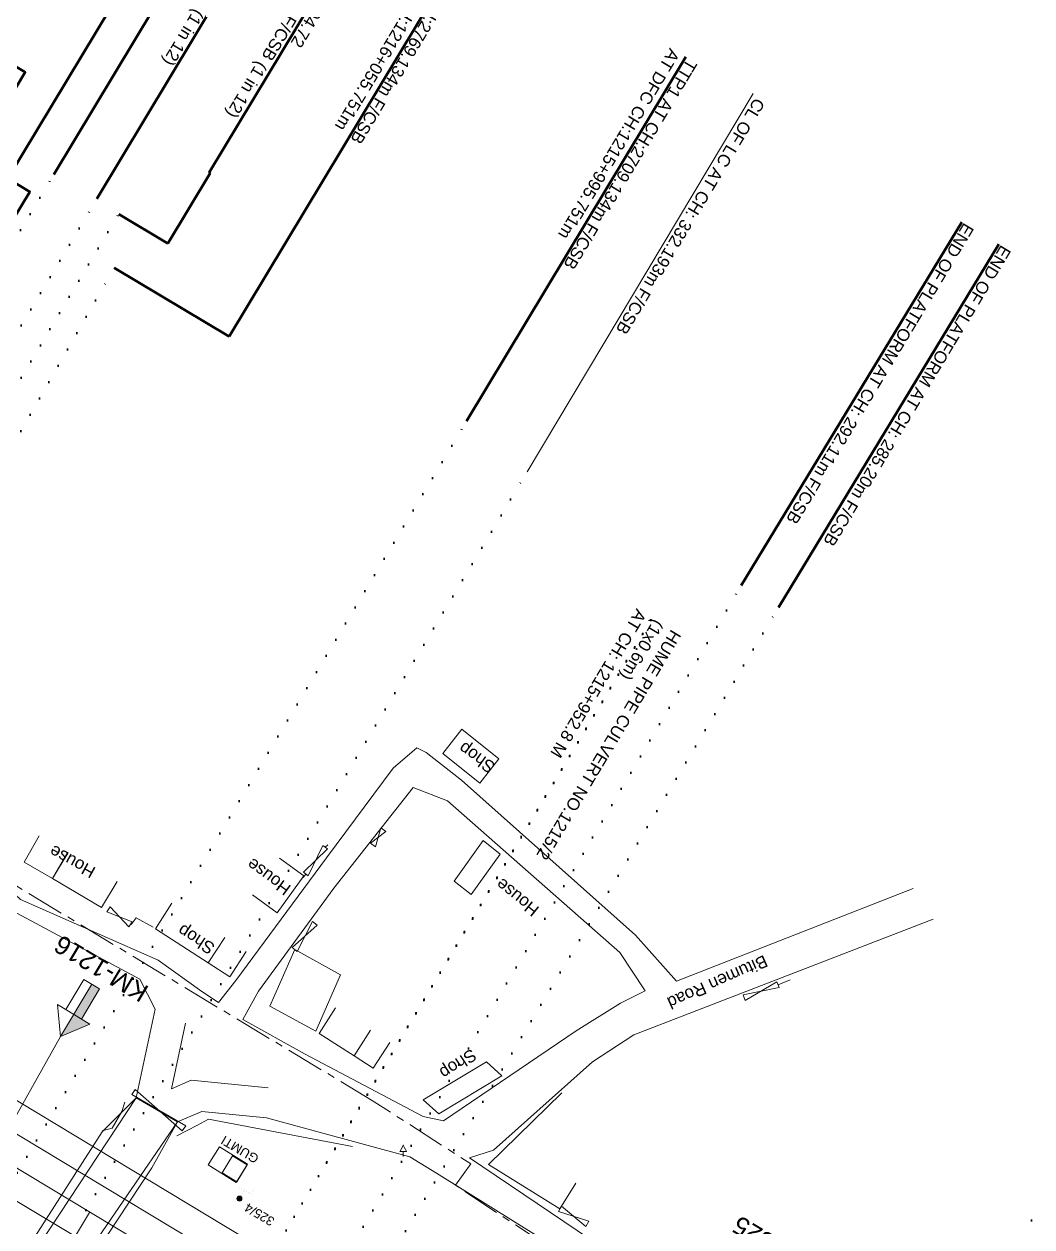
# Model space of a CAD drawing. Header units: metres. Extents: x 622835 to 629437, y 3390046 to 3394575.
# Drawn here: x 624024.7 to 624190.7, y 3393856.2 to 3394054.3 of the extents above; entities that cross this region are included whole.
import ezdxf
from ezdxf.enums import TextEntityAlignment as Align

# ---------------------------------------------------------------- set-up
doc = ezdxf.new("R2010")
doc.units = ezdxf.units.M
doc.header["$LTSCALE"] = 2
doc.header["$MEASUREMENT"] = 0
for name, pattern in [('ACAD_ISO07W100', [3, 0, -3]), ('CENTER', [2, 1.25, -0.25, 0.25, -0.25]), ('DOT', [0.25, 0, -0.25])]:
    doc.linetypes.add(name, pattern=pattern)
for name, color, linetype, lineweight in [('Commercial Building Pucca', 7, 'Continuous', 13), ('Compound Wall', 7, 'Continuous', 13), ('DOTED LINE', 7, 'ACAD_ISO07W100', 18), ('Footpath', 7, 'Continuous', 13), ('Gate', 7, 'Continuous', 13), ('Govt buliding', 7, 'Continuous', 13), ('Grill', 7, 'Continuous', 13), ('IR Cut & Connection', 190, 'Continuous', 0), ('KM STONE', 7, 'Continuous', 0), ('LC DETAILS IN PLAN', 7, 'Continuous', 0), ("MANDI GOBINDGARH STN. SRJ's", 251, 'Continuous', 0), ('OHE MAST', 7, 'Continuous', 0), ('Proposed Chainage', 10, 'Continuous', 0), ('Proposed TPTC Chainages', 10, 'Continuous', 0), ('Residential Building Pucca', 7, 'Continuous', 13), ('RLY BOUNDARY', 32, 'CENTER', 0), ('Sign Board', 7, 'Continuous', 0), ('Subroad Edge', 7, 'Continuous', 0), ('Text', 7, 'Continuous', 0)]:
    doc.layers.add(name, color=color, linetype=linetype, lineweight=lineweight)
doc.layers.add('OHE MAST TEXT', color=251, linetype='Continuous')
doc.layers.add('Point Code', color=7, linetype='Continuous')
doc.styles.add('ARIAL', font='arial.ttf')
doc.styles.get("Standard").update_dxf_attribs({"font": 'arial.ttf'})
doc.styles.add('Style-Arial', font='arial.ttf')

# ---------------------------------------------------------------- blocks, each defined once
blk = doc.blocks.new('GT')
at = {"layer": 'Gate', "lineweight": 0}
for p, q in [((-0.5, -0.5), (-0.5, 0.5)), ((-0.5, 0.5), (0.5, -0.5)), ((0.5, 0.5), (0.5, -0.5))]:
    blk.add_line(p, q, dxfattribs=at)
at = {"layer": 'Gate', "lineweight": 0, "flags": 128}
blk.add_lwpolyline([(0.5, 0.5), (-0.5, -0.5)], dxfattribs=at)
blk = doc.blocks.new('TSB')
at = {"const_width": 0.132, "flags": 128}
blk.add_lwpolyline([(-0.51, 0.84), (0.54, 0.84), (0, 1.85), (-0.51, 0.84)], close=True, dxfattribs=at)
at = {"const_width": 0.142, "flags": 128}
blk.add_lwpolyline([(0, 0.84), (0, 0)], dxfattribs=at)
blk = doc.blocks.new('OHE MAST')
h = blk.add_hatch(color=256)
edge = h.paths.add_edge_path()
edge.add_arc((0, 0), 0.412, 0, 360)
at = {"lineweight": 13, "const_width": 0.008, "flags": 128}
for points in [[(1.2, 2.8), (1.2, 1.6), (-1.2, 1.6), (-1.2, 2.8)], [(0, 1.6), (0, 0)]]:
    blk.add_lwpolyline(points, dxfattribs=at)
blk.add_circle((0, 0), 0.412)
blk = doc.blocks.new('KM POST PLAN')
at = {"lineweight": 0, "extrusion": (0, 0, -1)}
h = blk.add_hatch(color=256, dxfattribs=at)
h.paths.add_polyline_path([(0, -20), (0, -8.47), (3, -8.47), (3, -20)])
h.paths.add_polyline_path([(0, -8.47), (0, 0), (6.25, -8.47), (3, -8.47)], flags=16)
at = {"lineweight": 0, "flags": 128}
for points in [[(0, 0), (-6.25, -8.47), (6.25, -8.47)], [(0, 0), (0, -20)], [(0, 0), (6.25, -8.47)], [(3, -8.47), (3, -20), (-3, -20), (-3, -8.47)]]:
    blk.add_lwpolyline(points, dxfattribs=at)
at = {"lineweight": 0, "style": 'Style-Arial'}
blk.add_attdef('KM-POST', text='', height=6, dxfattribs=at).set_placement((0, -26, -263.95), align=Align.MIDDLE_CENTER)
blk = doc.blocks.new('IR YARD GVG SURVEY DATA')
at = {"layer": 'Point Code', "lineweight": 0}
for points in [[(467.65, -301.87), (427.12, -277.44), (418.41, -272.18), (410.1, -267.22), (403.52, -263.26), (394.7, -258), (386, -252.8), (377.3, -247.58), (364.86, -240.17), (361.79, -238.34), (355.02, -234.28), (346.13, -228.94), (338.4, -224.28), (327.59, -217.8), (288.33, -194.13), (232.37, -160.46), (-42.46, 4.86), (-275.04, 144.91), (-381.88, 209.26), (-440.27, 244.53), (-468.83, 261.68)], [(469.6, -308.6), (418, -277.63), (393.53, -262.93), (385.06, -257.83), (376.3, -252.58), (367.55, -247.34), (358.82, -242.09), (349.73, -236.62), (341.11, -231.44), (332.66, -226.35), (324.18, -221.27), (315.47, -216.04), (291.61, -201.74), (286.52, -198.6), (229.7, -164.58), (-44.93, 0.81), (-277.57, 140.84), (-386.46, 206.48), (-446.06, 242.28), (-475.45, 259.7)], [(-359.34, 201.26), (-273.17, 149.3), (-39.86, 8.86), (234.7, -156.37), (263.02, -173.37), (284.74, -186.58)], [(-370.43, 191.22), (-335.73, 170.34), (-281.33, 137.67), (-47.27, -3.18), (226.81, -168.21), (266.86, -192.44)]]:
    blk.add_lwpolyline(points, dxfattribs=at)

msp = doc.modelspace()

# ---------------------------------------------------------------- linework, layer by layer
at = {"color": 0, "lineweight": 9}
msp.add_line((624107.5831, 3393980.5216), (624144.8483, 3394042.8453), dxfattribs=at)
at = {"layer": 'Commercial Building Pucca', "flags": 128}
for points in [[(624057.7797, 3393903.8732), (624055.068, 3393899.6737), (624046.3707, 3393905.2896), (624049.0824, 3393909.4891)], [(624061.3356, 3393901.5618), (624058.6111, 3393897.3706), (624055.068, 3393899.6737), (624057.7925, 3393903.8649)], [(624081.7888, 3393888.6078), (624079.1077, 3393884.3887), (624073.3261, 3393888.0627), (624076.0071, 3393892.2818)], [(624084.9638, 3393886.5687), (624082.2624, 3393882.3626), (624079.1077, 3393884.3887), (624081.8091, 3393888.5948)], [(624115.6043, 3393863.4193), (624112.9581, 3393859.1782), (624101.2497, 3393866.4837), (624113.3187, 3393878.2618)], [(624115.6043, 3393863.4193), (624112.9581, 3393859.1782), (624101.2497, 3393866.4837), (624113.3187, 3393878.2618)]]:
    msp.add_lwpolyline(points, dxfattribs=at)
at = {"layer": 'Commercial Building Pucca'}
for points in [[(624102.9472, 3393933.2986), (624099.8222, 3393929.2565), (624093.716, 3393934.1454), (624096.8411, 3393938.1875)], [(624072.7742, 3393888.4083), (624065.2171, 3393892.5618), (624069.3198, 3393901.8654), (624076.8772, 3393897.7117)], [(624103.42, 3393881.062), (624093.0263, 3393874.8085), (624090.4976, 3393877.1503), (624100.8922, 3393883.4043)]]:
    msp.add_3dface(points, dxfattribs=at)
at = {"layer": 'Compound Wall', "flags": 128}
for points in [[(624074.3386, 3393918.7287), (624074.7953, 3393919.1341)], [(624071.1384, 3393914.3087), (624070.7047, 3393913.7228)], [(624042.3817, 3393905.9902), (624043.1885, 3393907.1096), (624046.0038, 3393905.5815)], [(624148.9301, 3393896.0801), (624150.9188, 3393896.8797)]]:
    msp.add_lwpolyline(points, dxfattribs=at)
at = {"layer": 'DOTED LINE', "linetype": 'ACAD_ISO07W100', "lineweight": 50, "ltscale": 0.5}
for p, q in [((623960.536, 3393913.8907), (624029.6412, 3394029.5022)), ((623960.651, 3393898.2037), (624036.6242, 3394025.3013)), ((623971.7182, 3393908.2602), (624040.3761, 3394023.0428)), ((624034.8853, 3393858.9387), (624107.5831, 3393980.5216)), ((624066.4491, 3393832.167), (624142.8655, 3393961.8408)), ((624085.9905, 3393852.8434), (624148.9995, 3393958.2221))]:
    msp.add_line(p, q, dxfattribs=at)
at = {"layer": 'DOTED LINE', "color": 1, "linetype": 'ACAD_ISO07W100', "lineweight": 50, "ltscale": 0.5}
for p, q in [((623964.0805, 3393882.3472), (624039.6006, 3394014.1305)), ((624014.049, 3393849.1346), (624097.6419, 3393988.9388)), ((624136.5868, 3393766.8009), (624224.1631, 3393913.2671))]:
    msp.add_line(p, q, dxfattribs=at)
at = {"layer": 'Footpath', "flags": 128}
msp.add_lwpolyline([(624028.6066, 3393842.2386), (624023.5816, 3393846.0778), (624022.2247, 3393847.183), (624023.7442, 3393850.2858), (624037.6161, 3393871.8375), (624043.1741, 3393877.4456), (624050.0347, 3393873.4797), (624045.7924, 3393865.9302), (624032.7726, 3393846.2021), (624028.6066, 3393842.2386)], dxfattribs=at)
at = {"layer": 'Govt buliding'}
msp.add_lwpolyline([(624056.9493, 3393869.3964), (624061.5442, 3393866.5025), (624059.6663, 3393863.5209), (624055.0714, 3393866.4148), (624056.9493, 3393869.3964)], dxfattribs=at)
msp.add_3dface([(624057.3562, 3393865.1173), (624059.0638, 3393867.9161), (624061.4731, 3393866.4453), (624059.7647, 3393863.645)], dxfattribs=at)
msp.add_3dface([(624057.3562, 3393865.1173), (624059.0638, 3393867.9161), (624061.4731, 3393866.4453), (624059.7647, 3393863.645)], dxfattribs=at)
at = {"layer": 'Grill', "flags": 128}
for points in [[(624037.5874, 3393872.033), (624039.2521, 3393872.4343), (624040.8162, 3393875.2076), (624041.3482, 3393876.712)], [(624049.8963, 3393871.1847), (624053.2827, 3393872.9464), (624055.0917, 3393873.9192), (624078.8353, 3393869.4497)]]:
    msp.add_lwpolyline(points, dxfattribs=at)
at = {"layer": 'LC DETAILS IN PLAN', "lineweight": 13}
msp.add_lwpolyline([(624035.5246, 3393858.5532), (623996.5783, 3393793.9734), (624016.9295, 3393781.7002), (623994.4215, 3393744.3779)], dxfattribs=at)
at = {"layer": "MANDI GOBINDGARH STN. SRJ's", "color": 0, "lineweight": 50, "flags": 128}
for points in [[(624022.0832, 3394028.8358), (624061.0385, 3394093.6001)], [(624029.6402, 3394029.5004), (624065.943, 3394089.8561)], [(624036.7469, 3394025.5067), (624072.8041, 3394085.511)], [(624084.3514, 3394078.238), (624055.2181, 3394029.8281), (624055.364, 3394029.7539), (624048.4344, 3394018.1681)], [(624022.0832, 3394028.8358), (624025.6969, 3394026.675), (624022.82, 3394021.917)], [(624048.4344, 3394018.1681), (624040.351, 3394023.001)], [(624179.2004, 3394021.6739), (624142.8655, 3393961.8408)], [(624185.3126, 3394018.0193), (624148.9776, 3393958.1862)]]:
    msp.add_lwpolyline(points, dxfattribs=at)
at = {"layer": 'Proposed Chainage', "lineweight": 0}
msp.add_line((624030.7276, 3393887.577), (624010.5223, 3393851.5048), dxfattribs=at)
at = {"layer": 'Proposed TPTC Chainages', "color": 1, "lineweight": 50, "flags": 128}
for points in [[(624046.6379, 3394100.9367), (624016.7256, 3394051.2448), (624024.9216, 3394046.3443), (624018.7328, 3394036.0632)], [(624098.7929, 3394069.7879), (624058.5113, 3394002.8232)], [(624133.7174, 3394048.8694), (624097.6164, 3393988.8964)], [(624058.5113, 3394002.8232), (624039.6006, 3394014.1305)]]:
    msp.add_lwpolyline(points, dxfattribs=at)
at = {"layer": 'Proposed TPTC Chainages', "linetype": 'DOT', "lineweight": 50, "ltscale": 5}
msp.add_lwpolyline([(624049.699, 3393825.1819), (624057.2203, 3393837.7608), (624127.9897, 3393956.1185), (624072.7867, 3393863.7948)], dxfattribs=at)
at = {"layer": 'Residential Building Pucca', "lineweight": 0, "flags": 128}
for points in [[(624031.9247, 3393917.9043), (624029.4329, 3393913.5707), (624024.7388, 3393916.2698), (624027.2306, 3393920.6034)], [(624040.0527, 3393913.0851), (624037.5031, 3393908.7853), (624029.4329, 3393913.5707), (624031.9826, 3393917.8705)], [(624066.8094, 3393916.9423), (624070.8426, 3393913.9889), (624066.4098, 3393907.9352), (624062.3766, 3393910.8885)]]:
    msp.add_lwpolyline(points, dxfattribs=at)
at = {"layer": 'Residential Building Pucca'}
msp.add_3dface([(624098.4021, 3393910.9219), (624103.1378, 3393917.6059), (624100.3412, 3393919.8431), (624095.6055, 3393913.1592)], dxfattribs=at)
at = {"layer": 'RLY BOUNDARY', "lineweight": 20, "ltscale": 2.5, "flags": 128}
for points in [[(624082.2372, 3393876.9217), (623994.8138, 3393929.607), (623900.9851, 3393986.0695), (623823.0282, 3394031.636), (623721.9959, 3394090.9387), (623703.5821, 3394071.7208), (623686.3174, 3394080.8987), (623656.2732, 3394098.555), (623627.6506, 3394115.8836), (623596.3992, 3394133.7712), (623561.6083, 3394154.5801), (623519.2318, 3394180.2787), (623495.4509, 3394194.0451), (623462.5543, 3394213.7108), (623456.6766, 3394217.3012), (623394.9081, 3394255.1289), (623364.5309, 3394273.6022), (623333.4731, 3394292.8887), (623302.8543, 3394310.2056), (623273.9451, 3394327.7179), (623208.1343, 3394368.6587), (623199.8719, 3394371.728), (623158.3771, 3394398.3692), (623154.6672, 3394400.5571)], [(624095.7958, 3393863.0682), (624098.3028, 3393866.566), (624082.2372, 3393876.9217)], [(624411.1713, 3393673.2673), (624369.9746, 3393697.601), (624319.3459, 3393729.086), (624292.4029, 3393745.0164), (624114.9466, 3393850.4095), (624095.7958, 3393863.0682)]]:
    msp.add_lwpolyline(points, dxfattribs=at)
at = {"layer": 'Subroad Edge', "lineweight": 15, "flags": 128}
for points in [[(623985.442, 3393938.586), (624012.5158, 3393920.99), (624024.1338, 3393910.133), (624046.8291, 3393900.1448), (624053.9919, 3393894.9634)], [(623983.8085, 3393935.531), (624010.8822, 3393917.935), (624022.1239, 3393908.6144), (624043.798, 3393896.9733), (624046.3171, 3393892.0355)], [(624053.9919, 3393894.9634), (624056.7474, 3393893.1704), (624059.5975, 3393896.7783), (624074.5244, 3393916.9515), (624085.5244, 3393931.7458), (624089.4453, 3393935.1198), (624090.9458, 3393934.3182), (624096.7622, 3393929.7428), (624125.4227, 3393904.2346), (624132.1947, 3393896.6825), (624171.1609, 3393911.92)], [(624127.0483, 3393895.0723), (624122.9923, 3393893.0593), (624115.6797, 3393888.4697), (624093.8061, 3393873.6866), (624090.4883, 3393874.3581), (624071.054, 3393884.6433), (624060.7566, 3393890.3781), (624063.3248, 3393895.0366), (624075.7569, 3393912.0005), (624088.8126, 3393928.5714), (624094.4944, 3393926.3511), (624122.8855, 3393901.395), (624127.0483, 3393895.0723)], [(624174.4547, 3393906.8564), (624125.1719, 3393887.8337), (624118.3764, 3393883.3904), (624102.0561, 3393868.821), (624098.1276, 3393867.5804), (624124.7927, 3393849.5888), (624130.1023, 3393847.0846), (624158.6961, 3393829.2232), (624185.4299, 3393813.6587), (624215.0308, 3393795.7885), (624235.9732, 3393782.8779), (624261.5594, 3393768.0153), (624294.6014, 3393748.7477), (624312.4022, 3393772.4664), (624328.0239, 3393791.7481), (624346.9089, 3393815.7173)], [(624046.3171, 3393892.0355), (624043.1741, 3393877.4456), (624025.907, 3393851.2065)], [(624051.3514, 3393889.7757), (624049.0176, 3393878.9425)], [(624064.9431, 3393879.0844), (624052.2357, 3393880.3378), (624049.0176, 3393878.9425)], [(624122.7081, 3393846.3167), (624092.6448, 3393865.0295), (624088.2773, 3393867.7149), (624064.6817, 3393874.1594), (624054.0263, 3393875.2104), (624050.0347, 3393873.4797)], [(624032.1358, 3393847.3839), (624050.0347, 3393873.4797)]]:
    msp.add_lwpolyline(points, dxfattribs=at)

# ---------------------------------------------------------------- block references
at = {"layer": 'Gate'}
for p, xscale, yscale, zscale, rotation in [((624083.0573, 3393920.3572), 3.069376228818599, 0.9997814888905842, 1.75177211303686, 55.28387401273259), ((624072.7385, 3393916.5187), 5.456926155995705, 0.9997814888905844, 2.335751218988735, 54.28387401407487), ((624040.4481, 3393907.2591), 4.38925810976041, 0.9997814888905845, 2.094826725078076, 326.2838740149953), ((624070.9644, 3393904.0261), 5.430833846226049, 0.9997814888905839, 2.33016032682244, 52.28387401423153), ((624146.134, 3393895.0153), 5.983894336150167, 0.9997814888905844, 2.44593270323616, 21.28387401411263), ((624046.9235, 3393875.4163), 10.26143814288112, 0.9997814888905844, 3.202997955767116, 324.2838740138957), ((624046.9235, 3393875.4163), 10.26143814288112, 0.9997814888905844, 3.202997955767116, 324.2838740138957), ((624115.2507, 3393857.9119), 5.145271670577786, 0.9997814888905844, 2.268071288905356, 331.2838740154968), ((624115.2507, 3393857.9119), 5.145271670577786, 0.9997814888905844, 2.268071288905356, 331.2838740154968)]:
    msp.add_blockref('GT', p, dxfattribs=dict(at, xscale=xscale, yscale=yscale, zscale=zscale, rotation=rotation))
at = {"layer": 'IR Cut & Connection', "lineweight": 25}
msp.add_blockref('IR YARD GVG SURVEY DATA', (624331.075, 3393706.9861), dxfattribs=at)
at = {"layer": 'KM STONE'}
ref = msp.add_blockref('KM POST PLAN', (624141.4649, 3393841.9488), dxfattribs=dict(at, xscale=0.5000000000000001, yscale=0.5000000000000001, zscale=0.5000000000000001, rotation=148.9784528974779))
ref.add_attrib('KM-POST', 'KM-325', dxfattribs={"layer": '0', "height": 3, "rotation": 148.978453, "style": 'Style-Arial'}).set_placement((624148.1646, 3393853.0895, -131.9737), align=Align.MIDDLE_CENTER)
at = {"layer": 'OHE MAST', "color": 2, "rotation": 329.0208306544455}
msp.add_blockref('OHE MAST', (624060.2086, 3393860.8561), dxfattribs=at)
at = {"layer": 'Proposed Chainage', "lineweight": 0}
ref = msp.add_blockref('KM POST PLAN', (624030.7276, 3393887.577), dxfattribs=dict(at, xscale=0.4999999999999997, yscale=0.4999999999999997, zscale=0.4999999999999997, rotation=149))
ref.add_attrib('KM-POST', 'KM-1216', dxfattribs={"layer": '0', "color": 10, "height": 3, "rotation": 149, "style": 'Style-Arial'}).set_placement((624037.4231, 3393898.7202, -131.9737), align=Align.MIDDLE_CENTER)
at = {"layer": 'Sign Board'}
msp.add_blockref('TSB', (624087.1843, 3393867.7834), dxfattribs=at)

# ---------------------------------------------------------------- texts
at = {"layer": "MANDI GOBINDGARH STN. SRJ's", "color": 0, "lineweight": 9, "style": 'Style-Arial'}
for s, rotation, p in [('TRAP AT CH: 411.65 F/CSB', 238.953949, (624082.2029, 3394079.5955)), ('TRAP AT CH: 325204.72', 238.953949, (624084.7577, 3394078.0679)), ('(1 in 12) ', 238.953949, (624052.7771, 3394056.9492)), ('(1 in 12) ', 238.953949, (624063.2133, 3394048.3496)), ('CL OF LC AT CH: 332.193m F/CSB', 239.020762, (624145.1393, 3394042.2954)), ('END OF PLATFORM AT CH: 292.11m F/CSB', 239.020762, (624179.5781, 3394021.7035)), ('END OF PLATFORM AT CH: 285.20m F/CSB', 239.020762, (624185.6903, 3394018.0488))]:
    msp.add_text(s, height=2, rotation=rotation, dxfattribs=at).set_placement(p)
at = {"layer": 'OHE MAST TEXT', "style": 'ARIAL'}
msp.add_text('325/4', height=1.5, rotation=149, dxfattribs=at).set_placement((624066.144, 3393857.5357))
at = {"layer": 'Proposed TPTC Chainages', "color": 1, "lineweight": 0, "char_height": 2, "attachment_point": 4, "rotation": 239, "line_spacing_factor": 0.6, "style": 'ARIAL'}
for s, insert in [('\\pxsm1;CTP1 AT CH:2769.134m F/CSB\\PAT DFC IR CH:1216+055.751m', (624098.4644, 3394069.9971)), ('\\pxsm1;TTP1 AT CH:2709.134m F/CSB\\PAT DFC CH:1215+995.751m', (624133.389, 3394049.0786))]:
    msp.add_mtext(s, dxfattribs=dict(at, insert=insert))
at = {"layer": 'Proposed TPTC Chainages', "color": 1, "lineweight": 0, "insert": (624129.3342, 3393955.9311), "char_height": 2, "width": 45.642326, "attachment_point": 4, "rotation": 239.123596, "line_spacing_factor": 0.6, "style": 'ARIAL'}
msp.add_mtext('\\pxsm0.5;HUME PIPE CULVERT NO.1215/2\\P \\P(1x0.6m)\\P\\P\\psm1;AT CH: 1215+952.8 M', dxfattribs=at)
at = {"layer": 'Subroad Edge', "style": 'ARIAL'}
msp.add_text('Bitumen Road', height=2, rotation=203.97508, dxfattribs=at).set_placement((624146.6297, 3393901.0315))
at = {"layer": 'Text'}
for s, rotation, p in [('Shop', 144.315179, (624102.5318, 3393932.3752)), ('House', 151.119637, (624036.692, 3393915.2687)), ('House', 143.57246, (624068.8656, 3393912.2622)), ('House', 141.108759, (624109.7421, 3393908.7047)), ('Shop', 147.31936, (624056.3546, 3393902.6139)), ('Shop', 213.165428, (624098.4152, 3393885.6305))]:
    msp.add_text(s, height=2, rotation=rotation, dxfattribs=at).set_placement(p)
at = {"layer": 'Text', "oblique": 360}
msp.add_text('GUMTI', height=1.5, rotation=149.511507, dxfattribs=at).set_placement((624063.5672, 3393867.8598))

doc.saveas('drawing.dxf')
